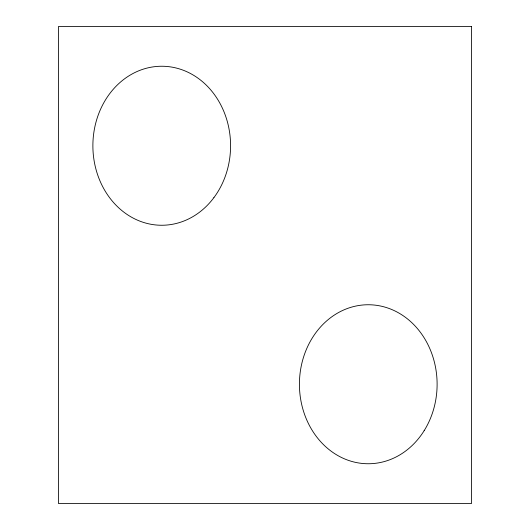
<?xml version="1.0" encoding="UTF-8"?>
<svg xmlns="http://www.w3.org/2000/svg" width="530" height="530" viewBox="0 0 530 530"><rect width="100%" height="100%" fill="white"/><g stroke="black" fill="none" stroke-linecap="round" stroke-linejoin="round"><path stroke-width="0.79" d="M471.541 26.5L58.459 26.5L58.459 503.5L471.541 503.5L471.541 26.5M213.895 197.637A79.5 68.847 -90 0 0 174.569 67.641A79.5 68.847 -90 0 0 96.732 171.965A79.5 68.847 -90 0 0 213.895 197.637M424.152 430.678A79.5 68.847 -90 0 0 375.147 305.147A79.5 68.847 -90 0 0 305.505 416.925A79.5 68.847 -90 0 0 424.152 430.678"/></g></svg>
